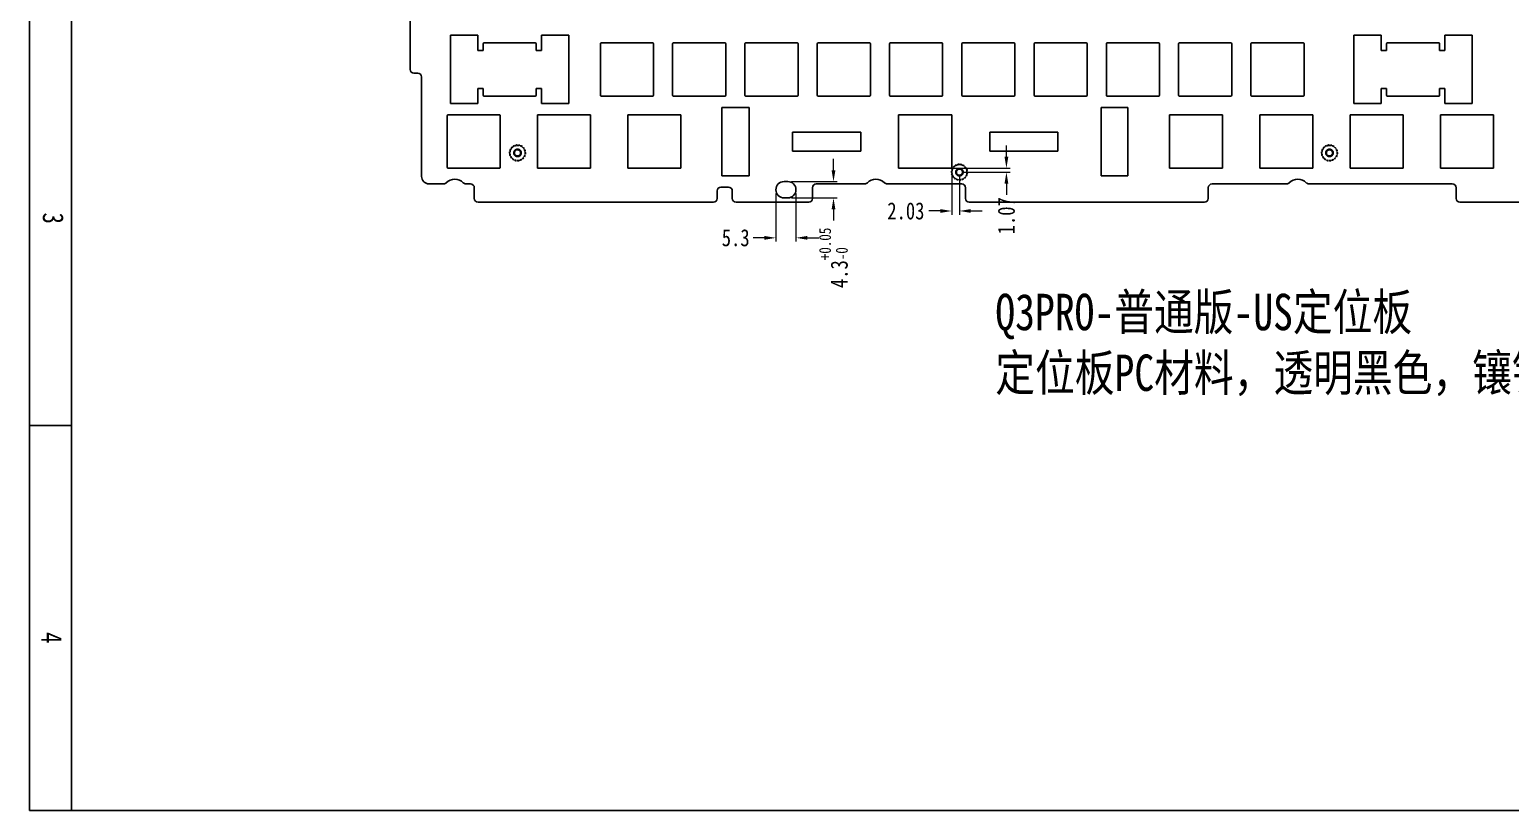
# Model space of a CAD drawing. Header units: inches. Extents: x 244 to 1530, y -66 to 358.
# Drawn here: x 244.3 to 634.6, y -65.8 to 140 of the extents above; entities that cross this region are included whole.
import ezdxf

# ---------------------------------------------------------------- set-up
doc = ezdxf.new("R2010")
doc.units = ezdxf.units.IN
doc.header["$LTSCALE"] = 1.21
doc.header["$MEASUREMENT"] = 0
doc.header["$PDMODE"] = 3
doc.header["$PDSIZE"] = 0.3125
doc.linetypes.add('HIDDEN', pattern=[0.2, 0.1, -0.1])
doc.layers.get('0').update_dxf_attribs({"linetype": 'CONTINUOUS'})
doc.layers.get('Defpoints').update_dxf_attribs({"linetype": 'CONTINUOUS'})
doc.layers.add('DEFAULT_2', color=8, linetype='HIDDEN')
doc.layers.add('图框', color=7, linetype='CONTINUOUS')
doc.styles.get("Standard").update_dxf_attribs({"font": 'txt', "width": 0.8})
doc.dimstyles.new('YanXiu', dxfattribs={"dimscale": 1.5, "dimtxt": 3, "dimasz": 2, "dimexe": 0.66, "dimexo": 0.66, "dimgap": 0.66, "dimtad": 0, "dimdsep": 46, "dimtxsty": 'STANDARD', "dimcen": 0, "dimclrd": 3, "dimclre": 6, "dimclrt": 3, "dimazin": 2, "dimtm": 1e-09, "dimtfac": 1, "dimtofl": 0, "dimtmove": 0, "dimatfit": 3, "dimfxl": 1, "dimlwd": 5, "dimlwe": 5, "dimarcsym": 0})

# ---------------------------------------------------------------- blocks, each defined once
blk = doc.blocks.new('*D5')
at = {"color": 3, "lineweight": 5}
for p, q in [((456.17, 102.94), (456.17, 105.94)), ((456.17, 92.64), (456.17, 89.64))]:
    blk.add_line(p, q, dxfattribs=at)
at = {"color": 6, "lineweight": 5}
for p, q in [((445.12, 99.94), (457.16, 99.94)), ((445.12, 95.64), (457.16, 95.64))]:
    blk.add_line(p, q, dxfattribs=at)
at = {"color": 3}
for points in [[(455.67, 102.94), (456.67, 102.94), (456.17, 99.94)], [(455.67, 92.64), (456.67, 92.64), (456.17, 95.64)]]:
    blk.add_solid(points, dxfattribs=at)
at = {"layer": 'Defpoints', "color": 0}
for p in [(444.13, 99.94), (444.13, 95.64), (456.17, 95.64)]:
    blk.add_point(p, dxfattribs=at)
at = {"color": 3, "insert": (456.17, 79.83), "char_height": 4.5, "attachment_point": 5, "rotation": 90}
blk.add_mtext('4.3{\\H0.7x;\\S+0.05^ -0;}', dxfattribs=at)
blk = doc.blocks.new('*D6')
at = {"color": 6, "lineweight": 5}
for p, q in [((440.98, 96.8), (440.98, 84.12)), ((446.28, 96.8), (446.28, 84.12))]:
    blk.add_line(p, q, dxfattribs=at)
at = {"color": 3, "lineweight": 5}
for p, q in [((437.98, 85.11), (434.98, 85.11)), ((449.28, 85.11), (452.28, 85.11))]:
    blk.add_line(p, q, dxfattribs=at)
at = {"color": 3}
for points in [[(437.98, 85.61), (437.98, 84.61), (440.98, 85.11)], [(449.28, 85.61), (449.28, 84.61), (446.28, 85.11)]]:
    blk.add_solid(points, dxfattribs=at)
at = {"layer": 'Defpoints', "color": 0}
for p in [(440.98, 97.79), (446.28, 97.79), (440.98, 85.11)]:
    blk.add_point(p, dxfattribs=at)
at = {"color": 3, "insert": (430.39, 85.11), "char_height": 4.5, "attachment_point": 5}
blk.add_mtext('5.3', dxfattribs=at)
blk = doc.blocks.new('*D12')
at = {"color": 3, "lineweight": 5}
for p, q in [((501.74, 106.49), (501.74, 109.49)), ((501.74, 99.42), (501.74, 96.42))]:
    blk.add_line(p, q, dxfattribs=at)
at = {"color": 6, "lineweight": 5}
for p, q in [((481.32, 103.49), (502.73, 103.49)), ((490.35, 102.42), (502.73, 102.42))]:
    blk.add_line(p, q, dxfattribs=at)
at = {"color": 3}
for points in [[(501.24, 106.49), (502.24, 106.49), (501.74, 103.49)], [(501.24, 99.42), (502.24, 99.42), (501.74, 102.42)]]:
    blk.add_solid(points, dxfattribs=at)
at = {"layer": 'Defpoints', "color": 0}
for p in [(480.33, 103.49), (489.36, 102.42), (501.74, 102.42)]:
    blk.add_point(p, dxfattribs=at)
at = {"color": 3, "insert": (501.74, 90.93), "char_height": 4.5, "attachment_point": 5, "rotation": 90}
blk.add_mtext('1.07', dxfattribs=at)
blk = doc.blocks.new('*D13')
at = {"color": 6, "lineweight": 5}
for p, q in [((487.33, 102.5), (487.33, 91.2)), ((489.36, 101.43), (489.36, 91.2))]:
    blk.add_line(p, q, dxfattribs=at)
at = {"color": 3, "lineweight": 5}
for p, q in [((484.33, 92.19), (481.33, 92.19)), ((492.36, 92.19), (495.36, 92.19))]:
    blk.add_line(p, q, dxfattribs=at)
at = {"color": 3}
for points in [[(484.33, 92.69), (484.33, 91.69), (487.33, 92.19)], [(492.36, 92.69), (492.36, 91.69), (489.36, 92.19)]]:
    blk.add_solid(points, dxfattribs=at)
at = {"layer": 'Defpoints', "color": 0}
for p in [(487.33, 103.49), (489.36, 102.42), (487.33, 92.19)]:
    blk.add_point(p, dxfattribs=at)
at = {"color": 3, "insert": (475.24, 92.19), "char_height": 4.5, "attachment_point": 5}
blk.add_mtext('2.03', dxfattribs=at)

msp = doc.modelspace()

# ---------------------------------------------------------------- linework, layer by layer
at = {"color": 7, "linetype": 'Continuous'}
for p, q in [((244.295, -65.79), (244.295, 357.278)), ((255.301, -65.79), (255.301, 346.272)), ((344.599, 129.515), (344.599, 191.515)), ((355.219, 120.493), (355.219, 138.493)), ((355.219, 138.493), (362.419, 138.493)), ((362.419, 138.493), (362.419, 134.493)), ((379.219, 134.493), (379.219, 138.493)), ((379.219, 138.493), (386.419, 138.493)), ((386.419, 138.493), (386.419, 120.493)), ((593.319, 138.493), (600.519, 138.493)), ((593.319, 120.493), (593.319, 138.493)), ((600.519, 138.493), (600.519, 134.493)), ((617.319, 138.493), (624.519, 138.493)), ((617.319, 134.493), (617.319, 138.493)), ((624.519, 138.493), (624.519, 120.493)), ((362.419, 134.493), (363.819, 134.493)), ((363.819, 134.493), (363.819, 136.243)), ((364.069, 136.493), (377.569, 136.493)), ((377.819, 136.243), (377.819, 134.493)), ((377.819, 134.493), (379.219, 134.493)), ((394.729, 136.243), (394.729, 122.743)), ((408.479, 136.493), (394.979, 136.493)), ((408.729, 122.743), (408.729, 136.243)), ((413.779, 136.243), (413.779, 122.743)), ((427.529, 136.493), (414.029, 136.493)), ((427.779, 122.743), (427.779, 136.243)), ((432.829, 136.243), (432.829, 122.743)), ((446.579, 136.493), (433.079, 136.493)), ((446.829, 122.743), (446.829, 136.243)), ((451.879, 136.243), (451.879, 122.743)), ((465.629, 136.493), (452.129, 136.493)), ((465.879, 122.743), (465.879, 136.243)), ((470.929, 136.243), (470.929, 122.743)), ((484.679, 136.493), (471.179, 136.493)), ((484.929, 122.743), (484.929, 136.243)), ((489.979, 136.243), (489.979, 122.743)), ((503.729, 136.493), (490.229, 136.493)), ((503.979, 122.743), (503.979, 136.243)), ((509.029, 136.243), (509.029, 122.743)), ((522.779, 136.493), (509.279, 136.493)), ((523.029, 122.743), (523.029, 136.243)), ((528.079, 136.243), (528.079, 122.743)), ((541.829, 136.493), (528.329, 136.493)), ((542.079, 122.743), (542.079, 136.243)), ((547.129, 136.243), (547.129, 122.743)), ((560.879, 136.493), (547.379, 136.493)), ((561.129, 122.743), (561.129, 136.243)), ((566.179, 136.243), (566.179, 122.743)), ((579.929, 136.493), (566.429, 136.493)), ((580.179, 122.743), (580.179, 136.243)), ((600.519, 134.493), (601.919, 134.493)), ((601.919, 134.493), (601.919, 136.243)), ((602.169, 136.493), (615.669, 136.493)), ((615.919, 136.243), (615.919, 134.493)), ((615.919, 134.493), (617.319, 134.493)), ((346.599, 128.515), (345.599, 128.515)), ((347.599, 101.323), (347.599, 127.515)), ((362.419, 124.493), (362.419, 120.493)), ((363.819, 124.493), (362.419, 124.493)), ((363.819, 122.743), (363.819, 124.493)), ((377.569, 122.493), (364.069, 122.493)), ((377.819, 124.493), (377.819, 122.743)), ((379.219, 124.493), (377.819, 124.493)), ((379.219, 120.493), (379.219, 124.493)), ((394.979, 122.493), (408.479, 122.493)), ((414.029, 122.493), (427.529, 122.493)), ((433.079, 122.493), (446.579, 122.493)), ((452.129, 122.493), (465.629, 122.493)), ((471.179, 122.493), (484.679, 122.493)), ((490.229, 122.493), (503.729, 122.493)), ((509.279, 122.493), (522.779, 122.493)), ((528.329, 122.493), (541.829, 122.493)), ((547.379, 122.493), (560.879, 122.493)), ((566.429, 122.493), (579.929, 122.493)), ((601.919, 124.493), (600.519, 124.493)), ((600.519, 124.493), (600.519, 120.493)), ((601.919, 122.743), (601.919, 124.493)), ((615.669, 122.493), (602.169, 122.493)), ((617.319, 124.493), (615.919, 124.493)), ((615.919, 124.493), (615.919, 122.743)), ((617.319, 120.493), (617.319, 124.493)), ((354.354, 117.243), (354.354, 103.743)), ((368.104, 117.493), (354.604, 117.493)), ((362.419, 120.493), (355.219, 120.493)), ((368.354, 103.743), (368.354, 117.243)), ((378.154, 103.493), (378.154, 117.493)), ((378.154, 117.493), (392.154, 117.493)), ((386.419, 120.493), (379.219, 120.493)), ((392.154, 117.493), (392.154, 103.493)), ((401.954, 103.493), (401.954, 117.493)), ((401.954, 117.493), (415.954, 117.493)), ((415.954, 117.493), (415.954, 103.493)), ((426.734, 101.493), (426.734, 119.493)), ((426.734, 119.493), (433.934, 119.493)), ((433.934, 119.493), (433.934, 101.493)), ((473.334, 103.493), (473.334, 117.493)), ((473.334, 117.493), (487.334, 117.493)), ((487.334, 117.493), (487.334, 103.493)), ((526.734, 119.493), (533.769, 119.493)), ((526.734, 101.493), (526.734, 119.493)), ((533.769, 119.493), (533.769, 101.493)), ((544.714, 117.493), (558.714, 117.493)), ((544.714, 103.493), (544.714, 117.493)), ((558.714, 117.493), (558.714, 103.493)), ((568.514, 117.493), (582.514, 117.493)), ((568.514, 103.493), (568.514, 117.493)), ((582.514, 117.493), (582.514, 103.493)), ((592.314, 117.493), (606.314, 117.493)), ((592.314, 103.493), (592.314, 117.493)), ((600.519, 120.493), (593.319, 120.493)), ((606.314, 117.493), (606.314, 103.493)), ((616.114, 117.493), (630.114, 117.493)), ((616.114, 103.493), (616.114, 117.493)), ((624.519, 120.493), (617.319, 120.493)), ((630.114, 117.493), (630.114, 103.493)), ((445.334, 112.993), (445.334, 107.993)), ((463.334, 112.993), (445.334, 112.993)), ((463.334, 107.993), (463.334, 112.993)), ((515.334, 112.993), (497.334, 112.993)), ((497.334, 112.993), (497.334, 107.993)), ((515.334, 107.993), (515.334, 112.993)), ((445.334, 107.993), (463.334, 107.993)), ((497.334, 107.993), (515.334, 107.993)), ((354.604, 103.493), (368.104, 103.493)), ((392.154, 103.493), (378.154, 103.493)), ((415.954, 103.493), (401.954, 103.493)), ((433.934, 101.493), (426.734, 101.493)), ((487.334, 103.493), (473.334, 103.493)), ((533.769, 101.493), (526.734, 101.493)), ((558.714, 103.493), (544.714, 103.493)), ((582.514, 103.493), (568.514, 103.493)), ((606.314, 103.493), (592.314, 103.493)), ((630.114, 103.493), (616.114, 103.493)), ((353.4, 99.323), (349.599, 99.323)), ((360.499, 99.323), (359.329, 99.323)), ((361.499, 95.493), (361.499, 98.323)), ((426.499, 98.493), (428.499, 98.493)), ((444.129, 99.943), (443.129, 99.943)), ((450.629, 95.493), (450.629, 98.323)), ((464.384, 99.323), (451.629, 99.323)), ((489.949, 99.323), (470.314, 99.323)), ((490.949, 98.323), (490.949, 95.493)), ((554.948, 95.493), (554.948, 98.323)), ((575.584, 99.323), (555.948, 99.323)), ((619.268, 99.323), (581.514, 99.323)), ((620.268, 98.323), (620.268, 95.493)), ((362.499, 94.493), (424.499, 94.493)), ((425.499, 95.493), (425.499, 97.493)), ((429.499, 97.493), (429.499, 95.493)), ((430.499, 94.493), (449.629, 94.493)), ((443.129, 95.643), (444.129, 95.643)), ((491.949, 94.493), (553.948, 94.493)), ((683.399, 94.493), (621.268, 94.493)), ((255.301, 35.684), (244.295, 35.684)), ((887.041, -65.79), (244.295, -65.79))]:
    msp.add_line(p, q, dxfattribs=at)
for centre, radius, start, end in [((364.069, 136.243), 0.25, 90, 180), ((377.569, 136.243), 0.25, 0, 90), ((394.979, 136.243), 0.25, 90, 180), ((408.479, 136.243), 0.25, 0, 90), ((414.029, 136.243), 0.25, 90, 180), ((427.529, 136.243), 0.25, 0, 90), ((433.079, 136.243), 0.25, 90, 180), ((446.579, 136.243), 0.25, 0, 90), ((452.129, 136.243), 0.25, 90, 180), ((465.629, 136.243), 0.25, 0, 90), ((471.179, 136.243), 0.25, 90, 180), ((484.679, 136.243), 0.25, 0, 90), ((490.229, 136.243), 0.25, 90, 180), ((503.729, 136.243), 0.25, 0, 90), ((509.279, 136.243), 0.25, 90, 180), ((522.779, 136.243), 0.25, 0, 90), ((528.329, 136.243), 0.25, 90, 180), ((541.829, 136.243), 0.25, 0, 90), ((547.379, 136.243), 0.25, 90, 180), ((560.879, 136.243), 0.25, 0, 90), ((566.429, 136.243), 0.25, 90, 180), ((579.929, 136.243), 0.25, 0, 90), ((602.169, 136.243), 0.25, 90, 180), ((615.669, 136.243), 0.25, 0, 90), ((345.599, 129.515), 1, 180, 270), ((346.599, 127.515), 1, 360, 90), ((364.069, 122.743), 0.25, 180, 270), ((377.569, 122.743), 0.25, 270, 0), ((394.979, 122.743), 0.25, 180, 270), ((408.479, 122.743), 0.25, 270, 0), ((414.029, 122.743), 0.25, 180, 270), ((427.529, 122.743), 0.25, 270, 0), ((433.079, 122.743), 0.25, 180, 270), ((446.579, 122.743), 0.25, 270, 0), ((452.129, 122.743), 0.25, 180, 270), ((465.629, 122.743), 0.25, 270, 0), ((471.179, 122.743), 0.25, 180, 270), ((484.679, 122.743), 0.25, 270, 0), ((490.229, 122.743), 0.25, 180, 270), ((503.729, 122.743), 0.25, 270, 0), ((509.279, 122.743), 0.25, 180, 270), ((522.779, 122.743), 0.25, 270, 0), ((528.329, 122.743), 0.25, 180, 270), ((541.829, 122.743), 0.25, 270, 0), ((547.379, 122.743), 0.25, 180, 270), ((560.879, 122.743), 0.25, 270, 0), ((566.429, 122.743), 0.25, 180, 270), ((579.929, 122.743), 0.25, 270, 0), ((602.169, 122.743), 0.25, 180, 270), ((615.669, 122.743), 0.25, 270, 0), ((354.604, 117.243), 0.25, 90, 180), ((368.104, 117.243), 0.25, 0, 90), ((354.604, 103.743), 0.25, 180, 270), ((368.104, 103.743), 0.25, 270, 0), ((349.599, 101.323), 2, 180, 270), ((360.499, 98.323), 1, 0, 90), ((426.499, 97.493), 1, 90, 180), ((428.499, 97.493), 1, 0, 90), ((443.129, 97.793), 2.15, 90, 270), ((444.129, 97.793), 2.15, 270, 90), ((451.629, 98.323), 1, 90, 180), ((489.949, 98.323), 1, 0, 90), ((555.948, 98.323), 1, 90, 180), ((619.268, 98.323), 1, 0, 90), ((362.499, 95.493), 1, 180, 270), ((424.499, 95.493), 1, 270, 0), ((430.499, 95.493), 1, 180, 270), ((449.629, 95.493), 1, 270, 0), ((491.949, 95.493), 1, 180, 270), ((553.948, 95.493), 1, 270, 0), ((621.268, 95.493), 1, 180, 270)]:
    msp.add_arc(centre, radius, start, end, dxfattribs=at)
for centre, radius, start, end in [((353.4, 100.323), 1, 270, 316.33055), ((356.364, 97.493), 3.098, 43.66945, 136.33055), ((359.329, 100.323), 1, 223.66945, 270), ((464.384, 100.323), 1, 270, 316.33055), ((467.349, 97.493), 3.098, 43.66945, 136.33055), ((470.314, 100.323), 1, 223.66945, 270), ((575.584, 100.323), 1, 270, 316.33055), ((578.549, 97.493), 3.098, 43.66945, 136.33055), ((581.514, 100.323), 1, 223.66945, 270)]:
    msp.add_arc(centre, radius, start, end)
at = {"layer": 'DEFAULT_2', "color": 2, "linetype": 'HIDDEN', "ltscale": 3}
for centre, radius in [((372.894, 107.493), 2.1), ((372.894, 107.493), 2), ((586.894, 107.493), 2.1), ((586.894, 107.493), 2), ((489.364, 102.423), 2.1), ((489.364, 102.423), 2)]:
    msp.add_circle(centre, radius, dxfattribs=at)
at = {"layer": 'DEFAULT_2', "color": 8, "linetype": 'HIDDEN'}
for centre, radius in [((372.894, 107.493), 2), ((586.894, 107.493), 2), ((372.894, 107.493), 0.8), ((586.894, 107.493), 0.8), ((489.364, 102.423), 2), ((489.364, 102.423), 0.8)]:
    msp.add_circle(centre, radius, dxfattribs=at)
at = {"layer": 'DEFAULT_2', "color": 2, "linetype": 'HIDDEN', "ltscale": 3}
for centre in [(372.894, 107.493), (586.894, 107.493), (489.364, 102.423)]:
    msp.add_arc(centre, 0.8, 14.02007, 349.76183, dxfattribs=at)
for points, knots in [([(372.316, 108.289), (372.482, 108.409), (372.903, 108.546), (373.523, 108.336), (373.901, 107.798), (373.886, 107.142), (373.485, 106.622), (372.853, 106.442), (372.238, 106.671), (371.879, 107.221), (371.915, 107.876), (372.333, 108.382), (372.97, 108.542), (373.577, 108.293), (373.919, 107.732), (373.861, 107.078), (373.426, 106.586), (372.785, 106.447), (372.186, 106.716), (371.863, 107.288), (371.942, 107.939), (372.392, 108.417), (373.038, 108.535), (373.628, 108.247), (373.932, 107.665), (373.832, 107.016), (373.366, 106.553), (372.717, 106.456), (372.136, 106.764), (371.852, 107.355), (371.973, 108.001), (372.454, 108.448), (373.105, 108.524), (373.488, 108.304), (373.625, 108.151)], [0, 0, 0, 0, 0.0312476, 0.0624971, 0.0937489, 0.1250021, 0.1562545, 0.1875048, 0.2187528, 0.25, 0.2812478, 0.3124976, 0.3437497, 0.3750029, 0.4062551, 0.437505, 0.4687528, 0.5, 0.531248, 0.5624981, 0.5937504, 0.6250037, 0.6562556, 0.6875051, 0.7187528, 0.75, 0.7812482, 0.8124987, 0.8437513, 0.8750044, 0.906256, 0.9375053, 0.9687528, 1, 1, 1, 1]), ([(372.084, 107.986), (372.032, 107.877), (371.968, 107.635), (372.021, 107.264), (372.221, 106.947), (372.434, 106.811), (372.549, 106.772)], [0, 0, 0, 0, 0.2502593, 0.5002707, 0.7502686, 1, 1, 1, 1]), ([(586.316, 108.289), (586.482, 108.409), (586.903, 108.546), (587.523, 108.336), (587.901, 107.798), (587.886, 107.142), (587.485, 106.622), (586.853, 106.442), (586.238, 106.671), (585.879, 107.221), (585.915, 107.876), (586.333, 108.382), (586.97, 108.542), (587.577, 108.293), (587.919, 107.732), (587.861, 107.078), (587.426, 106.586), (586.785, 106.447), (586.186, 106.716), (585.863, 107.288), (585.942, 107.939), (586.392, 108.417), (587.038, 108.535), (587.628, 108.247), (587.932, 107.665), (587.832, 107.016), (587.366, 106.553), (586.717, 106.456), (586.136, 106.764), (585.852, 107.355), (585.973, 108.001), (586.454, 108.448), (587.105, 108.524), (587.488, 108.304), (587.625, 108.151)], [0, 0, 0, 0, 0.0312476, 0.0624971, 0.0937489, 0.1250021, 0.1562545, 0.1875048, 0.2187528, 0.25, 0.2812478, 0.3124976, 0.3437497, 0.3750029, 0.4062551, 0.437505, 0.4687528, 0.5, 0.531248, 0.5624981, 0.5937504, 0.6250037, 0.6562556, 0.6875051, 0.7187528, 0.75, 0.7812482, 0.8124987, 0.8437513, 0.8750044, 0.906256, 0.9375053, 0.9687528, 1, 1, 1, 1]), ([(586.084, 107.986), (586.032, 107.877), (585.968, 107.635), (586.021, 107.264), (586.221, 106.947), (586.434, 106.811), (586.549, 106.772)], [0, 0, 0, 0, 0.2502593, 0.5002707, 0.7502686, 1, 1, 1, 1]), ([(488.786, 103.219), (488.952, 103.339), (489.373, 103.476), (489.993, 103.266), (490.371, 102.729), (490.356, 102.072), (489.955, 101.553), (489.323, 101.372), (488.708, 101.602), (488.349, 102.151), (488.385, 102.806), (488.803, 103.313), (489.44, 103.472), (490.047, 103.223), (490.389, 102.662), (490.331, 102.008), (489.896, 101.516), (489.255, 101.377), (488.656, 101.646), (488.333, 102.218), (488.412, 102.87), (488.862, 103.347), (489.508, 103.465), (490.098, 103.177), (490.402, 102.595), (490.302, 101.946), (489.836, 101.483), (489.187, 101.387), (488.606, 101.694), (488.322, 102.286), (488.443, 102.931), (488.924, 103.378), (489.575, 103.454), (489.958, 103.234), (490.095, 103.081)], [0, 0, 0, 0, 0.0312476, 0.0624971, 0.0937489, 0.1250021, 0.1562545, 0.1875048, 0.2187528, 0.25, 0.2812478, 0.3124976, 0.3437497, 0.3750029, 0.4062551, 0.437505, 0.4687528, 0.5, 0.531248, 0.5624981, 0.5937504, 0.6250037, 0.6562556, 0.6875051, 0.7187528, 0.75, 0.7812482, 0.8124987, 0.8437513, 0.8750044, 0.906256, 0.9375053, 0.9687528, 1, 1, 1, 1]), ([(488.554, 102.916), (488.502, 102.807), (488.438, 102.565), (488.491, 102.194), (488.691, 101.878), (488.904, 101.742), (489.019, 101.702)], [0, 0, 0, 0, 0.2502593, 0.5002707, 0.7502686, 1, 1, 1, 1])]:
    msp.add_open_spline(points, degree=3, knots=knots, dxfattribs=at)

# ---------------------------------------------------------------- texts
at = {"color": 7, "linetype": 'Continuous', "char_height": 5.503, "width": 5.50297, "attachment_point": 1, "rotation": 270, "line_spacing_factor": 0.9}
for s, insert in [('3', (253.283, 91.773)), ('4', (252.85, -18.795))]:
    msp.add_mtext(s, dxfattribs=dict(at, insert=insert))
at = {"layer": '图框', "lineweight": 0, "insert": (498.812, 70.367), "char_height": 9.6, "width": 228.28908, "attachment_point": 1}
msp.add_mtext('{\\fSimSun|b0|i0|c134|p54;\\C1;Q3PRO-普通版-US定位板\\P定位板PC材料，透明黑色，镶铁铆钉，镀镍}', dxfattribs=at)

# ---------------------------------------------------------------- dimensions: what is measured, and where the dimension line sits
dim = msp.add_linear_dim(base=(501.74, 102.423), p1=(480.334, 103.493), p2=(489.364, 102.423), angle=90, dimstyle='YanXiu')
dim.commit()
dim.dimension.update_dxf_attribs({"geometry": '*D12', "text_midpoint": (501.74, 90.933)})
dim = msp.add_linear_dim(base=(456.172, 95.643), p1=(444.129, 99.943), p2=(444.129, 95.643), angle=90, text='<>{\\H0.7x;\\S+0.05^ -0;}', dimstyle='YanXiu')
dim.commit()
dim.dimension.update_dxf_attribs({"geometry": '*D5', "text_midpoint": (456.172, 79.833), "dimtype": 160})
dim = msp.add_linear_dim(base=(487.334, 92.187), p1=(489.364, 102.423), p2=(487.334, 103.493), dimstyle='YanXiu')
dim.commit()
dim.dimension.update_dxf_attribs({"geometry": '*D13', "text_midpoint": (475.244, 92.187)})
dim = msp.add_linear_dim(base=(440.979, 85.109), p1=(446.279, 97.793), p2=(440.979, 97.793), dimstyle='YanXiu')
dim.commit()
dim.dimension.update_dxf_attribs({"geometry": '*D6', "text_midpoint": (430.389, 85.109), "dimtype": 160})

doc.saveas('drawing.dxf')
